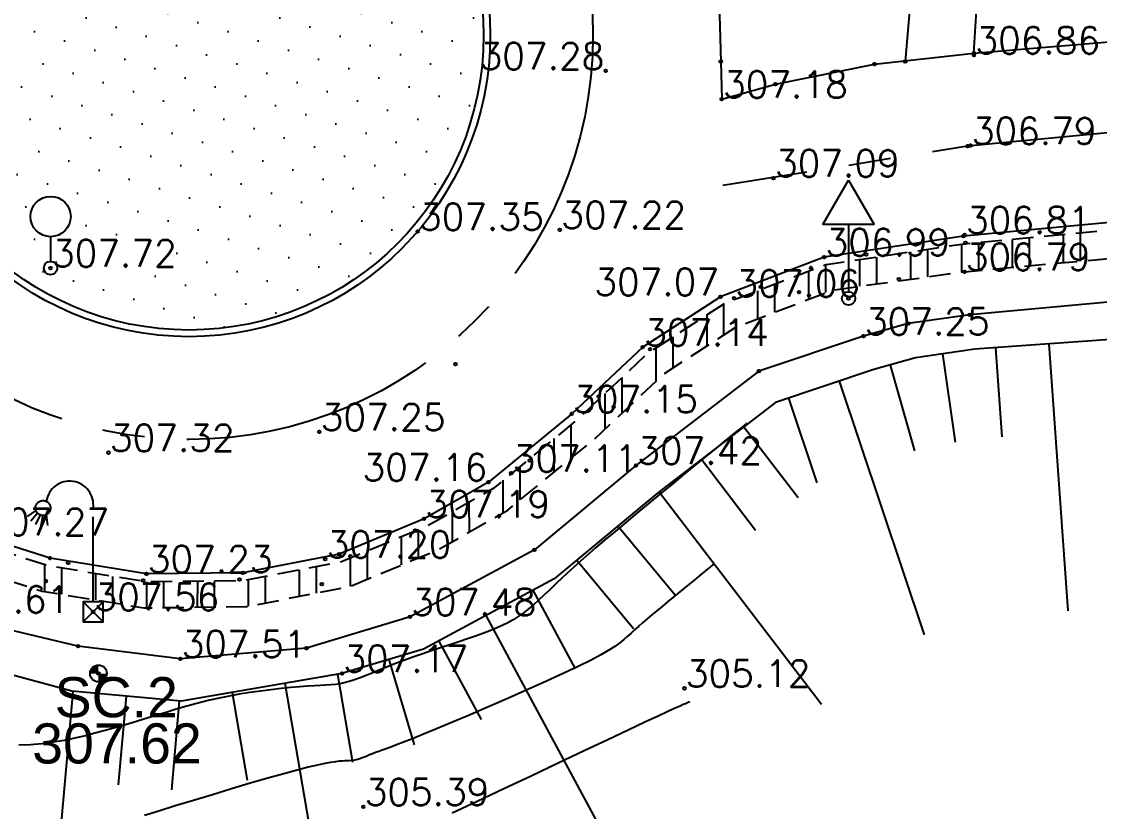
# Model space of a CAD drawing. Extents: x 524954 to 526204, y 9523489 to 9524010.
# Drawn here: x 526068.69 to 526109, y 9523845.73 to 9523875.26 of the extents above; entities that cross this region are included whole.
import ezdxf
from ezdxf.enums import TextEntityAlignment as Align

# ---------------------------------------------------------------- set-up
doc = ezdxf.new("R2010")
doc.units = 0
doc.header["$PDMODE"] = 33
doc.header["$PDSIZE"] = 0.1
doc.linetypes.add('AXES2', pattern=[28.575, 19.05, -3.175, 3.175, -3.175])
doc.linetypes.add('CACHE2', pattern=[4.7625, 3.175, -1.5875])
for name, color, linetype in [('Axe_Route_Existante', 1, 'AXES2'), ('Bord_Route_Existante', 6, 'Continuous'), ('Caniveau', 5, 'CACHE2'), ('CN_01_00', 3, 'Continuous'), ('CN_02_00', 4, 'Continuous'), ('CN_05_00', 6, 'Continuous'), ('Haut_Talus', 30, 'Continuous'), ('Réseau_Electrique', 1, 'CACHE2'), ('Signalisation', 7, 'Continuous'), ('Talus', 2, 'Continuous'), ('TopoAlt', 3, 'Continuous'), ('TopoAlt polygo', 7, 'Continuous'), ('TOPOJIS', 7, 'Continuous'), ('TOPOJIS polygo', 1, 'Continuous'), ('TopoMat polygo', 1, 'Continuous'), ('Végétation_Plantation', 70, 'Continuous')]:
    doc.layers.add(name, color=color, linetype=linetype)
doc.layers.add('Trottoir', color=7, linetype='Continuous', true_color=0xff6666)
doc.styles.add('Arial 1.0', font='arial.ttf', dxfattribs={"width": 0.99, "height": 1})
doc.styles.add('Simplex 1.0', font='Simplex.shx', dxfattribs={"width": 0.99, "height": 1})

# ---------------------------------------------------------------- blocks, each defined once
blk = doc.blocks.new('TCPOINT M')
at = {"color": 0}
blk.add_point((0, 0), dxfattribs=at)
at = {"layer": 'TopoAlt', "style": 'Simplex 1.0', "width": 0.99}
blk.add_attdef('ALT', (0.15, 0.15), '', height=1, dxfattribs=at)
blk = doc.blocks.new('l006')
at = {"color": 0, "linetype": 'Continuous'}
for p, q in [((-0.374983, 0.374983), (0.374983, -0.374983)), ((0.374983, 0.374983), (-0.374983, -0.374983))]:
    blk.add_line(p, q, dxfattribs=at)
at = {"color": 0}
for points in [[(-2.13811, 3.780655), (-2.462092, 3.556373)], [(-2.076053, 3.680811), (-2.327604, 3.38372)], [(0, 0.374983), (0, 3.874983)], [(-1.982361, 3.616916), (-2.1506, 3.266515)], [(-1.881771, 3.595557), (-1.952051, 3.211468)], [(-1.751571, 3.624204), (-1.711147, 3.227417)]]:
    blk.add_lwpolyline(points, dxfattribs=at)
at = {"color": 0, "linetype": 'Continuous'}
blk.add_lwpolyline([(-0.374983, -0.374983), (0.374983, -0.374983), (0.374983, 0.374983), (-0.374983, 0.374983)], close=True, dxfattribs=at)
at = {"color": 0}
blk.add_circle((-1.875, 3.874983), 0.279508, dxfattribs=at)
blk.add_arc((-0.875, 3.999983), 0.883883, 351.869898, 171.869898, dxfattribs=at)
blk = doc.blocks.new('A$C6BA54C63')
at = {"layer": 'Signalisation', "color": 0, "linetype": 'Continuous'}
blk.add_line((0.753, 1.422), (0.753, 0.5), dxfattribs=at)
blk.add_circle((0.753, 2.175), 0.753, dxfattribs=at)
at = {"layer": 'Signalisation', "color": 0}
blk.add_circle((0.753, 0.25), 0.25, dxfattribs=at)
blk = doc.blocks.new('r022')
at = {"color": 0, "linetype": 'Continuous'}
for p, q in [((-0.958868, 2.75992), (0.00084, 4.41882)), ((0.00084, 4.41882), (0.958868, 2.75992)), ((0.958868, 2.75992), (-0.958868, 2.75992)), ((0, 2.75992), (0, 0.25))]:
    blk.add_line(p, q, dxfattribs=at)
at = {"color": 0}
blk.add_circle((0, 0), 0.25, dxfattribs=at)
blk = doc.blocks.new('TCPOINT polygo')
at = {"color": 0, "const_width": 0.075}
blk.add_lwpolyline([(0, 0.0375, 1), (0, -0.0375, 1)], format="xyb", close=True, dxfattribs=at)
at = {"color": 0}
blk.add_point((0, 0), dxfattribs=at)
at = {"layer": 'TopoAlt polygo', "style": 'Arial 1.0', "width": 0.99}
blk.add_attdef('ALT', (0.15, 0.15), '', height=2, dxfattribs=at)
at = {"layer": 'TopoMat polygo', "style": 'Arial 1.0', "width": 0.99}
blk.add_attdef('MAT', text='', height=2, dxfattribs=at).set_placement((0.15, -2.5), align=Align.TOP_LEFT)
blk = doc.blocks.new('t014')
at = {"color": 0, "const_width": 1.249375}
for points in [[(0, 0.625313, 0.414214), (-0.625313, 0, 1)], [(0, -0.625312, 0.414214), (0.625313, 0, 0.414214)]]:
    blk.add_lwpolyline(points, format="xyb", dxfattribs=at)
at = {"color": 0}
blk.add_circle((0, 0), 1.25, dxfattribs=at)

msp = doc.modelspace()

# ---------------------------------------------------------------- hatches: boundary and pattern name
at = {"layer": 'Caniveau', "ltscale": 0.25}
h = msp.add_hatch(dxfattribs=at)
h.set_pattern_fill('ANSI32', color=256, scale=0.2, angle=45, style=0)
h.paths.add_polyline_path([(526054.857, 9523854.095), (526055.176, 9523853.18), (526057.708, 9523854.062), (526060.58, 9523854.898), (526064.019, 9523855.172), (526066.964, 9523854.76), (526069.458, 9523853.968), (526073.263, 9523853.341), (526077.094, 9523853.386), (526080.939, 9523854.129), (526084.301, 9523855.527), (526086.877, 9523856.998), (526090.101, 9523859.638), (526092.706, 9523862.087), (526095.405, 9523863.84), (526099.03, 9523865.226), (526103.952, 9523865.91), (526121.998, 9523867.558), (526149.067, 9523868.648), (526170.61, 9523869.449), (526170.562, 9523870.583), (526148.921, 9523869.666), (526121.916, 9523868.629), (526103.953, 9523866.946), (526098.782, 9523866.169), (526094.963, 9523864.709), (526092.105, 9523862.853), (526089.461, 9523860.366), (526086.326, 9523857.799), (526083.873, 9523856.399), (526080.658, 9523855.062), (526076.996, 9523854.354), (526073.337, 9523854.311), (526069.684, 9523854.913), (526067.179, 9523855.709), (526064.048, 9523856.147), (526060.405, 9523855.856), (526057.413, 9523854.986)])
at = {"layer": 'Végétation_Plantation'}
h = msp.add_hatch(dxfattribs=at)
h.set_pattern_fill('PELOUSE', color=256, scale=0.5, angle=285, style=0)
h.set_pattern_definition([(285, (0, 0), (1.12768772948, -0.34488459633), [0, -1.25])])
h.paths.add_polyline_path([(526085.968, 9523874.749, 0.165467), (526083.682, 9523881.47, -0.181898), (526083.185, 9523881.283), (526083.185, 9523880.361, -0.414214), (526083.435, 9523880.111, -1), (526082.935, 9523880.111, -0.414214), (526083.185, 9523880.361), (526083.185, 9523881.283, -0.414163), (526082.432, 9523882.036, -0.213595), (526082.684, 9523882.598, 0.347345), (526069.104, 9523884.091, -0.320976), (526068.391, 9523883.581), (526068.391, 9523882.659, -0.414214), (526068.641, 9523882.409, -1), (526068.141, 9523882.409, -0.414214), (526068.391, 9523882.659), (526068.391, 9523883.581, -0.010472), (526068.359, 9523883.581, 0.23673), (526063.929, 9523874.749, 1)])
h.paths.add_polyline_path([(526070.529, 9523867.973, -0.414265), (526069.776, 9523867.22), (526069.776, 9523866.298, -0.414214), (526070.026, 9523866.048, -1), (526069.526, 9523866.048, -0.414214), (526069.776, 9523866.298), (526069.776, 9523867.22, -0.414163), (526069.023, 9523867.973, -1)], flags=16)
h.paths.add_polyline_path([(526067.77, 9523883.423), (526070.943, 9523883.423), (526070.943, 9523884.173), (526067.77, 9523884.173)], flags=24)
h.paths.add_polyline_path([(526083.429, 9523867.339), (526086.579, 9523867.339), (526086.579, 9523868.089), (526083.429, 9523868.089)], flags=9)
h.paths.add_polyline_path([(526083.11, 9523880.036), (526086.26, 9523880.036), (526086.26, 9523880.786), (526083.11, 9523880.786)], flags=9)
h.paths.add_polyline_path([(526068.316, 9523882.334), (526071.394, 9523882.334), (526071.394, 9523883.084), (526068.316, 9523883.084)], flags=25)
h.paths.add_polyline_path([(526069.701, 9523865.973), (526072.874, 9523865.973), (526072.874, 9523866.723), (526069.701, 9523866.723)], flags=24)

# ---------------------------------------------------------------- linework, layer by layer
at = {"layer": 'Axe_Route_Existante', "ltscale": 0.5, "flags": 128}
msp.add_lwpolyline([(526169.304, 9523874.112), (526148.509, 9523873.344), (526120.97, 9523872.216), (526104.07, 9523870.599), (526094.916, 9523869.132)], dxfattribs=at)
at = {"layer": 'Axe_Route_Existante', "ltscale": 0.5}
msp.add_circle((526074.949, 9523874.749), 15.112, dxfattribs=at)
at = {"layer": 'Bord_Route_Existante', "flags": 128}
for points in [[(526169.114, 9523878.487), (526148.483, 9523877.744), (526122.13, 9523876.84), (526116.111, 9523876.703), (526112.931, 9523876.834), (526108.688, 9523877.151), (526104.532, 9523877.684), (526102.101, 9523878.011), (526095.127, 9523879.067), (526094.41, 9523879.159), (526094.479, 9523878.48), (526094.767, 9523876.387), (526094.843, 9523873.767), (526094.875, 9523872.361), (526096.885, 9523872.923), (526100.586, 9523873.677), (526104.309, 9523874.081), (526109.662, 9523874.527), (526115.241, 9523875.101), (526118.86, 9523875.446), (526120.943, 9523875.569), (526123.404, 9523875.629), (526148.548, 9523876.667), (526169.06, 9523877.454)], [(526102.101, 9523878.011), (526101.736, 9523873.77)], [(526104.309, 9523874.081), (526104.532, 9523877.684)], [(526169.489, 9523870.738), (526148.91, 9523869.964), (526121.897, 9523868.926), (526103.917, 9523867.242), (526098.706, 9523866.459), (526094.827, 9523864.976), (526091.921, 9523863.088), (526089.265, 9523860.59), (526086.157, 9523858.045), (526083.742, 9523856.667), (526080.572, 9523855.348), (526076.965, 9523854.652), (526073.36, 9523854.608), (526069.754, 9523855.203), (526067.246, 9523856), (526064.056, 9523856.446), (526060.351, 9523856.15), (526057.322, 9523855.269), (526054.814, 9523854.395)]]:
    msp.add_lwpolyline(points, dxfattribs=at)
at = {"layer": 'Bord_Route_Existante'}
msp.add_circle((526074.949, 9523874.749), 11.27, dxfattribs=at)
at = {"layer": 'Caniveau', "ltscale": 0.25, "flags": 128}
msp.add_lwpolyline([(526054.857, 9523854.095), (526055.176, 9523853.18), (526057.708, 9523854.062), (526060.58, 9523854.898), (526064.019, 9523855.172), (526066.964, 9523854.76), (526069.458, 9523853.968), (526073.263, 9523853.341), (526077.094, 9523853.386), (526080.939, 9523854.129), (526084.301, 9523855.527), (526086.877, 9523856.998), (526090.101, 9523859.638), (526092.706, 9523862.087), (526095.405, 9523863.84), (526099.03, 9523865.226), (526103.952, 9523865.91), (526121.998, 9523867.558), (526149.067, 9523868.648), (526170.61, 9523869.449), (526170.562, 9523870.583), (526148.921, 9523869.666), (526121.916, 9523868.629), (526103.953, 9523866.946), (526098.782, 9523866.169), (526094.963, 9523864.709), (526092.105, 9523862.853), (526089.461, 9523860.366), (526086.326, 9523857.799), (526083.873, 9523856.399), (526080.658, 9523855.062), (526076.996, 9523854.354), (526073.337, 9523854.311), (526069.684, 9523854.913), (526067.179, 9523855.709), (526064.048, 9523856.147), (526060.405, 9523855.856), (526057.413, 9523854.986), (526054.857, 9523854.095)], dxfattribs=at)
at = {"layer": 'CN_01_00', "elevation": 307, "flags": 128}
msp.add_lwpolyline([(526095.806, 9523860.237), (526095.805, 9523860.236), (526095.796, 9523860.229), (526095.773, 9523860.21), (526095.727, 9523860.172), (526095.651, 9523860.111), (526095.538, 9523860.019), (526095.381, 9523859.891), (526095.172, 9523859.721), (526094.905, 9523859.505), (526094.589, 9523859.248), (526094.23, 9523858.956), (526093.839, 9523858.637), (526093.423, 9523858.297), (526092.992, 9523857.945), (526092.555, 9523857.586), (526092.12, 9523857.228), (526091.696, 9523856.876), (526091.284, 9523856.534), (526090.887, 9523856.201), (526090.507, 9523855.879), (526090.146, 9523855.57), (526089.805, 9523855.273), (526089.485, 9523854.991), (526089.19, 9523854.723), (526088.919, 9523854.472), (526088.671, 9523854.237), (526088.441, 9523854.018), (526088.227, 9523853.814), (526088.025, 9523853.625), (526087.831, 9523853.45), (526087.643, 9523853.29), (526087.456, 9523853.145), (526087.268, 9523853.012), (526087.075, 9523852.891), (526086.875, 9523852.78), (526086.665, 9523852.675), (526086.441, 9523852.575), (526086.202, 9523852.478), (526085.944, 9523852.38), (526085.665, 9523852.281), (526085.362, 9523852.177), (526085.041, 9523852.069), (526084.705, 9523851.959), (526084.36, 9523851.845), (526084.011, 9523851.729), (526083.663, 9523851.611), (526083.321, 9523851.492), (526082.99, 9523851.372), (526082.675, 9523851.253), (526082.376, 9523851.135), (526082.094, 9523851.021), (526081.829, 9523850.914), (526081.581, 9523850.814), (526081.35, 9523850.725), (526081.136, 9523850.647), (526080.94, 9523850.584), (526080.761, 9523850.537), (526080.592, 9523850.503), (526080.427, 9523850.479), (526080.257, 9523850.463), (526080.075, 9523850.451), (526079.875, 9523850.441), (526079.648, 9523850.429), (526079.387, 9523850.413), (526079.088, 9523850.39), (526078.755, 9523850.36), (526078.395, 9523850.323), (526078.016, 9523850.28), (526077.625, 9523850.229), (526077.228, 9523850.172), (526076.834, 9523850.109), (526076.449, 9523850.04), (526076.079, 9523849.964), (526075.724, 9523849.884), (526075.383, 9523849.8), (526075.054, 9523849.713), (526074.737, 9523849.623), (526074.429, 9523849.533), (526074.13, 9523849.442), (526073.839, 9523849.352), (526073.553, 9523849.264), (526073.269, 9523849.177), (526072.985, 9523849.091), (526072.696, 9523849.005), (526072.399, 9523848.919), (526072.091, 9523848.831), (526071.768, 9523848.742), (526071.426, 9523848.652), (526071.064, 9523848.559), (526070.683, 9523848.469), (526070.285, 9523848.385), (526069.875, 9523848.312), (526069.454, 9523848.255), (526069.026, 9523848.218), (526068.594, 9523848.205)], dxfattribs=at)
at = {"layer": 'CN_02_00', "elevation": 306, "flags": 128}
msp.add_lwpolyline([(526094.569, 9523854.967), (526094.568, 9523854.967), (526094.564, 9523854.963), (526094.553, 9523854.954), (526094.532, 9523854.937), (526094.496, 9523854.908), (526094.443, 9523854.865), (526094.37, 9523854.806), (526094.272, 9523854.726), (526094.147, 9523854.625), (526093.999, 9523854.504), (526093.831, 9523854.368), (526093.648, 9523854.218), (526093.453, 9523854.059), (526093.252, 9523853.894), (526093.047, 9523853.726), (526092.844, 9523853.559), (526092.645, 9523853.394), (526092.452, 9523853.234), (526092.266, 9523853.078), (526092.089, 9523852.928), (526091.919, 9523852.783), (526091.76, 9523852.644), (526091.61, 9523852.512), (526091.472, 9523852.386), (526091.343, 9523852.268), (526091.211, 9523852.151), (526091.062, 9523852.03), (526090.88, 9523851.9), (526090.651, 9523851.753), (526090.359, 9523851.584), (526089.99, 9523851.389), (526089.53, 9523851.159), (526088.969, 9523850.893), (526088.327, 9523850.598), (526087.63, 9523850.285), (526086.903, 9523849.964), (526086.173, 9523849.647), (526085.464, 9523849.342), (526084.803, 9523849.062), (526084.214, 9523848.815), (526083.719, 9523848.612), (526083.311, 9523848.447), (526082.979, 9523848.317), (526082.71, 9523848.214), (526082.495, 9523848.134), (526082.32, 9523848.071), (526082.175, 9523848.019), (526082.047, 9523847.973), (526081.928, 9523847.928), (526081.815, 9523847.883), (526081.708, 9523847.84), (526081.607, 9523847.799), (526081.513, 9523847.761), (526081.426, 9523847.728), (526081.345, 9523847.698), (526081.271, 9523847.674), (526081.203, 9523847.656), (526081.139, 9523847.644), (526081.076, 9523847.635), (526081.012, 9523847.628), (526080.943, 9523847.624), (526080.867, 9523847.62), (526080.781, 9523847.616), (526080.682, 9523847.61), (526080.567, 9523847.6), (526080.426, 9523847.584), (526080.25, 9523847.558), (526080.028, 9523847.518), (526079.752, 9523847.459), (526079.411, 9523847.378), (526078.995, 9523847.272), (526078.494, 9523847.137), (526077.904, 9523846.97), (526077.246, 9523846.778), (526076.545, 9523846.57), (526075.826, 9523846.353), (526075.115, 9523846.138), (526074.438, 9523845.931), (526073.821, 9523845.741), (526073.289, 9523845.577)], dxfattribs=at)
at = {"layer": 'CN_05_00', "elevation": 305, "flags": 128}
msp.add_lwpolyline([(526093.672, 9523849.818), (526093.672, 9523849.818), (526093.671, 9523849.818), (526093.667, 9523849.816), (526093.659, 9523849.813), (526093.646, 9523849.808), (526093.627, 9523849.8), (526093.601, 9523849.789), (526093.565, 9523849.775), (526093.517, 9523849.755), (526093.44, 9523849.722), (526093.318, 9523849.667), (526093.131, 9523849.583), (526092.862, 9523849.459), (526092.493, 9523849.288), (526092.006, 9523849.06), (526091.382, 9523848.767), (526090.613, 9523848.405), (526089.726, 9523847.987), (526088.758, 9523847.529), (526087.745, 9523847.05), (526086.723, 9523846.568), (526085.729, 9523846.099), (526084.799, 9523845.661)], dxfattribs=at)
at = {"layer": 'Haut_Talus', "flags": 128}
msp.add_lwpolyline([(526171.033, 9523866.062), (526156.593, 9523865.719), (526127.429, 9523864.659), (526104.337, 9523863.009), (526102.126, 9523862.69), (526100.567, 9523862.248), (526096.886, 9523861.016), (526092.485, 9523857.645), (526088.608, 9523854.425), (526083.723, 9523851.792), (526080.674, 9523850.887), (526074.664, 9523849.851), (526070.573, 9523850.218), (526066.649, 9523851.282), (526063.677, 9523851.512), (526060.991, 9523851.142), (526052.479, 9523847.81), (526043.781, 9523845.3), (526034.415, 9523841.924), (526030.413, 9523840.534), (526023.419, 9523838.01), (526017.005, 9523833.556), (526013.158, 9523827.175)], dxfattribs=at)
at = {"layer": 'Talus'}
for p, q in [((526105.113, 9523863.064), (526105.351, 9523859.739)), ((526105.113, 9523863.064), (526105.351, 9523859.739)), ((526107.108, 9523863.207), (526107.821, 9523853.232)), ((526107.108, 9523863.207), (526107.821, 9523853.232)), ((526103.128, 9523862.834), (526103.603, 9523859.535)), ((526103.128, 9523862.834), (526103.603, 9523859.535)), ((526101.176, 9523862.42), (526102.086, 9523859.214)), ((526101.176, 9523862.42), (526102.086, 9523859.214)), ((526099.27, 9523861.814), (526102.444, 9523852.331)), ((526099.27, 9523861.814), (526102.444, 9523852.331)), ((526097.374, 9523861.179), (526098.432, 9523858.018)), ((526097.374, 9523861.179), (526098.432, 9523858.018)), ((526095.706, 9523860.112), (526097.733, 9523857.466)), ((526095.706, 9523860.112), (526097.733, 9523857.466)), ((526094.119, 9523858.896), (526096.145, 9523856.25)), ((526094.119, 9523858.896), (526096.145, 9523856.25)), ((526092.531, 9523857.68), (526098.611, 9523849.741)), ((526092.531, 9523857.68), (526098.611, 9523849.741)), ((526090.991, 9523856.404), (526093.12, 9523853.84)), ((526090.991, 9523856.404), (526093.12, 9523853.84)), ((526089.452, 9523855.126), (526091.582, 9523852.562)), ((526089.452, 9523855.126), (526091.582, 9523852.562)), ((526087.813, 9523853.997), (526089.395, 9523851.063)), ((526087.813, 9523853.997), (526089.395, 9523851.063)), ((526086.053, 9523853.048), (526090.797, 9523844.245)), ((526086.053, 9523853.048), (526090.797, 9523844.245)), ((526084.292, 9523852.099), (526085.874, 9523849.165)), ((526084.292, 9523852.099), (526085.874, 9523849.165)), ((526082.426, 9523851.407), (526083.375, 9523848.212)), ((526082.426, 9523851.407), (526083.375, 9523848.212)), ((526080.504, 9523850.857), (526081.07, 9523847.572)), ((526080.504, 9523850.857), (526081.07, 9523847.572)), ((526078.533, 9523850.518), (526080.231, 9523840.663)), ((526078.533, 9523850.518), (526080.231, 9523840.663)), ((526070.606, 9523850.215), (526069.713, 9523840.255)), ((526070.606, 9523850.215), (526069.713, 9523840.255)), ((526072.598, 9523850.036), (526072.3, 9523846.717)), ((526072.598, 9523850.036), (526072.3, 9523846.717)), ((526076.562, 9523850.178), (526077.128, 9523846.893)), ((526076.562, 9523850.178), (526077.128, 9523846.893)), ((526074.59, 9523849.858), (526074.292, 9523846.538)), ((526074.59, 9523849.858), (526074.292, 9523846.538))]:
    msp.add_line(p, q, dxfattribs=at)
at = {"layer": 'Trottoir', "flags": 128}
msp.add_lwpolyline([(526170.933, 9523867.731), (526164.935, 9523867.549), (526149.156, 9523867.004), (526126.848, 9523866.163), (526122.094, 9523865.942), (526104.15, 9523864.303), (526101.853, 9523863.972), (526100.18, 9523863.497), (526096.264, 9523862.186), (526091.669, 9523858.668), (526087.873, 9523855.514), (526083.218, 9523853.006), (526079.344, 9523851.832), (526074.626, 9523851.435), (526070.799, 9523851.91), (526065.759, 9523853.102), (526062.699, 9523853.364), (526059.346, 9523852.66), (526055.623, 9523851.314), (526054.995, 9523853.117)], dxfattribs=at)
at = {"layer": 'Trottoir'}
msp.add_circle((526074.949, 9523874.749), 11.02, dxfattribs=at)

# ---------------------------------------------------------------- block references
at = {"layer": 'Réseau_Electrique'}
msp.add_blockref('l006', (526071.366, 9523853.195), dxfattribs=at)
at = {"layer": 'Signalisation'}
for name, p in [('r022', (526099.621, 9523864.91)), ('A$C6BA54C63', (526069.023, 9523865.798))]:
    msp.add_blockref(name, p, dxfattribs=at)
at = {"layer": 'TOPOJIS'}
ref = msp.add_blockref('TCPOINT M', (526104.312, 9523874.011, 306.86), dxfattribs=at)
ref.add_attrib('ALT', '306.86', (526104.362, 9523874.061, 306.86), dxfattribs={"layer": 'TopoAlt', "height": 1, "style": 'Simplex 1.0', "width": 0.99})
ref = msp.add_blockref('TCPOINT M', (526090.535, 9523873.421, 307.28), dxfattribs=at)
ref.add_attrib('ALT', '307.28', dxfattribs={"layer": 'TopoAlt', "height": 1, "style": 'Simplex 1.0', "width": 0.99}).set_placement((526090.485, 9523873.471, 307.28), align=Align.RIGHT)
for p in [(526094.843, 9523873.767, 307.19), (526101.736, 9523873.77, 306.96), (526104.309, 9523874.081, 306.87), (526100.586, 9523873.677, 306.99), (526096.885, 9523872.923, 307.11), (526104.07, 9523870.599, 306.79), (526103.917, 9523867.242, 306.78), (526103.994, 9523866.986, 306.75), (526100.277, 9523866.558, 306.9), (526098.216, 9523866.049, 306.98), (526096.341, 9523865.34, 307.04), (526101.503, 9523865.637, 306.86), (526097.765, 9523865.143, 306.34), (526099.621, 9523864.91, 307.28), (526104.15, 9523864.303, 306.86), (526101.853, 9523863.972, 306.93), (526092.193, 9523863.008, 307.1), (526084.915, 9523862.45, 307.23), (526096.264, 9523862.186, 307.37), (526090.275, 9523861.242, 307.09), (526090.835, 9523860.855, 306.47), (526087.703, 9523858.851, 307.13), (526083.414, 9523856.231, 307.13), (526080.572, 9523855.348, 307.21), (526080.984, 9523855.275, 307.16), (526087.873, 9523855.514, 307.43), (526069.754, 9523855.203, 307.25), (526070.431, 9523855.021, 307.26), (526076.965, 9523854.652, 307.21), (526069.605, 9523854.336, 306.58), (526073.234, 9523854.365, 307.2), (526076.837, 9523854.4, 307.17), (526079.917, 9523854.224, 306.53), (526086.643, 9523853.366, 307.26), (526070.799, 9523851.91, 307.58), (526079.344, 9523851.832, 307.47)]:
    msp.add_blockref('TCPOINT M', p, dxfattribs=at)
ref = msp.add_blockref('TCPOINT M', (526094.875, 9523872.361, 307.18), dxfattribs=at)
ref.add_attrib('ALT', '307.18', (526094.925, 9523872.411, 307.18), dxfattribs={"layer": 'TopoAlt', "height": 1, "style": 'Simplex 1.0', "width": 0.99})
ref = msp.add_blockref('TCPOINT M', (526104.178, 9523870.624, 306.79), dxfattribs=at)
ref.add_attrib('ALT', '306.79', (526104.228, 9523870.674, 306.79), dxfattribs={"layer": 'TopoAlt', "height": 1, "style": 'Simplex 1.0', "width": 0.99})
ref = msp.add_blockref('TCPOINT M', (526096.816, 9523869.412, 307.09), dxfattribs=at)
ref.add_attrib('ALT', '307.09', (526096.866, 9523869.462, 307.09), dxfattribs={"layer": 'TopoAlt', "height": 1, "style": 'Simplex 1.0', "width": 0.99})
ref = msp.add_blockref('TCPOINT M', (526083.504, 9523867.414, 307.35), dxfattribs=at)
ref.add_attrib('ALT', '307.35', (526083.554, 9523867.464, 307.35), dxfattribs={"layer": 'TopoAlt', "height": 1, "style": 'Simplex 1.0', "width": 0.99})
ref = msp.add_blockref('TCPOINT M', (526088.824, 9523867.481, 307.22), dxfattribs=at)
ref.add_attrib('ALT', '307.22', (526088.874, 9523867.531, 307.22), dxfattribs={"layer": 'TopoAlt', "height": 1, "style": 'Simplex 1.0', "width": 0.99})
ref = msp.add_blockref('TCPOINT M', (526103.962, 9523867.286, 306.81), dxfattribs=at)
ref.add_attrib('ALT', '306.81', (526104.012, 9523867.336, 306.81), dxfattribs={"layer": 'TopoAlt', "height": 1, "style": 'Simplex 1.0', "width": 0.99})
ref = msp.add_blockref('TCPOINT M', (526098.706, 9523866.459, 306.99), dxfattribs=at)
ref.add_attrib('ALT', '306.99', (526098.756, 9523866.509, 306.99), dxfattribs={"layer": 'TopoAlt', "height": 1, "style": 'Simplex 1.0', "width": 0.99})
ref = msp.add_blockref('TCPOINT M', (526069.776, 9523866.048, 307.72), dxfattribs=at)
ref.add_attrib('ALT', '307.72', (526069.826, 9523866.098, 307.72), dxfattribs={"layer": 'TopoAlt', "height": 1, "style": 'Simplex 1.0', "width": 0.99})
ref = msp.add_blockref('TCPOINT M', (526103.952, 9523865.91, 306.79), dxfattribs=at)
ref.add_attrib('ALT', '306.79', (526104.002, 9523865.96, 306.79), dxfattribs={"layer": 'TopoAlt', "height": 1, "style": 'Simplex 1.0', "width": 0.99})
ref = msp.add_blockref('TCPOINT M', (526094.827, 9523864.976, 307.07), dxfattribs=at)
ref.add_attrib('ALT', '307.07', dxfattribs={"layer": 'TopoAlt', "height": 1, "style": 'Simplex 1.0', "width": 0.99}).set_placement((526094.777, 9523865.026, 307.07), align=Align.RIGHT)
ref = msp.add_blockref('TCPOINT M', (526095.335, 9523864.921, 307.06), dxfattribs=at)
ref.add_attrib('ALT', '307.06', (526095.385, 9523864.971, 307.06), dxfattribs={"layer": 'TopoAlt', "height": 1, "style": 'Simplex 1.0', "width": 0.99})
ref = msp.add_blockref('TCPOINT M', (526100.18, 9523863.497, 307.25), dxfattribs=at)
ref.add_attrib('ALT', '307.25', (526100.23, 9523863.547, 307.25), dxfattribs={"layer": 'TopoAlt', "height": 1, "style": 'Simplex 1.0', "width": 0.99})
ref = msp.add_blockref('TCPOINT M', (526091.921, 9523863.088, 307.14), dxfattribs=at)
ref.add_attrib('ALT', '307.14', (526091.971, 9523863.138, 307.14), dxfattribs={"layer": 'TopoAlt', "height": 1, "style": 'Simplex 1.0', "width": 0.99})
ref = msp.add_blockref('TCPOINT M', (526089.265, 9523860.59, 307.15), dxfattribs=at)
ref.add_attrib('ALT', '307.15', (526089.315, 9523860.64, 307.15), dxfattribs={"layer": 'TopoAlt', "height": 1, "style": 'Simplex 1.0', "width": 0.99})
ref = msp.add_blockref('TCPOINT M', (526079.828, 9523859.922, 307.25), dxfattribs=at)
ref.add_attrib('ALT', '307.25', (526079.878, 9523859.972, 307.25), dxfattribs={"layer": 'TopoAlt', "height": 1, "style": 'Simplex 1.0', "width": 0.99})
ref = msp.add_blockref('TCPOINT M', (526071.943, 9523859.143, 307.32), dxfattribs=at)
ref.add_attrib('ALT', '307.32', (526071.993, 9523859.193, 307.32), dxfattribs={"layer": 'TopoAlt', "height": 1, "style": 'Simplex 1.0', "width": 0.99})
ref = msp.add_blockref('TCPOINT M', (526091.669, 9523858.668, 307.42), dxfattribs=at)
ref.add_attrib('ALT', '307.42', (526091.719, 9523858.718, 307.42), dxfattribs={"layer": 'TopoAlt', "height": 1, "style": 'Simplex 1.0', "width": 0.99})
ref = msp.add_blockref('TCPOINT M', (526087.005, 9523858.376, 307.11), dxfattribs=at)
ref.add_attrib('ALT', '307.11', (526087.055, 9523858.426, 307.11), dxfattribs={"layer": 'TopoAlt', "height": 1, "style": 'Simplex 1.0', "width": 0.99})
ref = msp.add_blockref('TCPOINT M', (526086.157, 9523858.045, 307.16), dxfattribs=at)
ref.add_attrib('ALT', '307.16', dxfattribs={"layer": 'TopoAlt', "height": 1, "style": 'Simplex 1.0', "width": 0.99}).set_placement((526086.107, 9523858.095, 307.16), align=Align.RIGHT)
ref = msp.add_blockref('TCPOINT M', (526083.742, 9523856.667, 307.19), dxfattribs=at)
ref.add_attrib('ALT', '307.19', (526083.792, 9523856.717, 307.19), dxfattribs={"layer": 'TopoAlt', "height": 1, "style": 'Simplex 1.0', "width": 0.99})
ref = msp.add_blockref('TCPOINT M', (526067.246, 9523856, 307.27), dxfattribs=at)
ref.add_attrib('ALT', '307.27', (526067.296, 9523856.05, 307.27), dxfattribs={"layer": 'TopoAlt', "height": 1, "style": 'Simplex 1.0', "width": 0.99})
ref = msp.add_blockref('TCPOINT M', (526080.045, 9523855.161, 307.2), dxfattribs=at)
ref.add_attrib('ALT', '307.20', (526080.095, 9523855.211, 307.2), dxfattribs={"layer": 'TopoAlt', "height": 1, "style": 'Simplex 1.0', "width": 0.99})
ref = msp.add_blockref('TCPOINT M', (526073.36, 9523854.608, 307.23), dxfattribs=at)
ref.add_attrib('ALT', '307.23', (526073.41, 9523854.658, 307.23), dxfattribs={"layer": 'TopoAlt', "height": 1, "style": 'Simplex 1.0', "width": 0.99})
ref = msp.add_blockref('TCPOINT M', (526065.759, 9523853.102, 307.61), dxfattribs=at)
ref.add_attrib('ALT', '307.61', (526065.809, 9523853.152, 307.61), dxfattribs={"layer": 'TopoAlt', "height": 1, "style": 'Simplex 1.0', "width": 0.99})
ref = msp.add_blockref('TCPOINT M', (526071.366, 9523853.195, 307.56), dxfattribs=at)
ref.add_attrib('ALT', '307.56', (526071.416, 9523853.245, 307.56), dxfattribs={"layer": 'TopoAlt', "height": 1, "style": 'Simplex 1.0', "width": 0.99})
ref = msp.add_blockref('TCPOINT M', (526083.218, 9523853.006, 307.48), dxfattribs=at)
ref.add_attrib('ALT', '307.48', (526083.268, 9523853.056, 307.48), dxfattribs={"layer": 'TopoAlt', "height": 1, "style": 'Simplex 1.0', "width": 0.99})
ref = msp.add_blockref('TCPOINT M', (526074.626, 9523851.435, 307.51), dxfattribs=at)
ref.add_attrib('ALT', '307.51', (526074.676, 9523851.485, 307.51), dxfattribs={"layer": 'TopoAlt', "height": 1, "style": 'Simplex 1.0', "width": 0.99})
ref = msp.add_blockref('TCPOINT M', (526080.674, 9523850.887, 307.17), dxfattribs=at)
ref.add_attrib('ALT', '307.17', (526080.724, 9523850.937, 307.17), dxfattribs={"layer": 'TopoAlt', "height": 1, "style": 'Simplex 1.0', "width": 0.99})
ref = msp.add_blockref('TCPOINT M', (526093.48, 9523850.33, 305.12), dxfattribs=at)
ref.add_attrib('ALT', '305.12', (526093.53, 9523850.38, 305.12), dxfattribs={"layer": 'TopoAlt', "height": 1, "style": 'Simplex 1.0', "width": 0.99})
ref = msp.add_blockref('TCPOINT M', (526081.472, 9523845.899, 305.39), dxfattribs=at)
ref.add_attrib('ALT', '305.39', (526081.522, 9523845.949, 305.39), dxfattribs={"layer": 'TopoAlt', "height": 1, "style": 'Simplex 1.0', "width": 0.99})
at = {"layer": 'TOPOJIS polygo'}
ref = msp.add_blockref('TCPOINT polygo', (526071.565, 9523850.884, 307.62), dxfattribs=at)
ref.add_attrib('MAT', 'SC.2', (526069.927, 9523849.248, 307.62), dxfattribs={"layer": 'TopoMat polygo', "height": 1.5, "style": 'Arial 1.0', "width": 0.99})
ref.add_attrib('ALT', '307.62', dxfattribs={"layer": 'TopoAlt polygo', "height": 1.5, "style": 'Arial 1.0', "width": 0.99}).set_placement((526069.087, 9523849.019, 307.62), align=Align.TOP_LEFT)
at = {"layer": 'TOPOJIS polygo', "xscale": 0.25, "yscale": 0.25, "zscale": 0.25}
msp.add_blockref('t014', (526071.565, 9523850.884, 307.617), dxfattribs=at)

doc.saveas('drawing.dxf')
